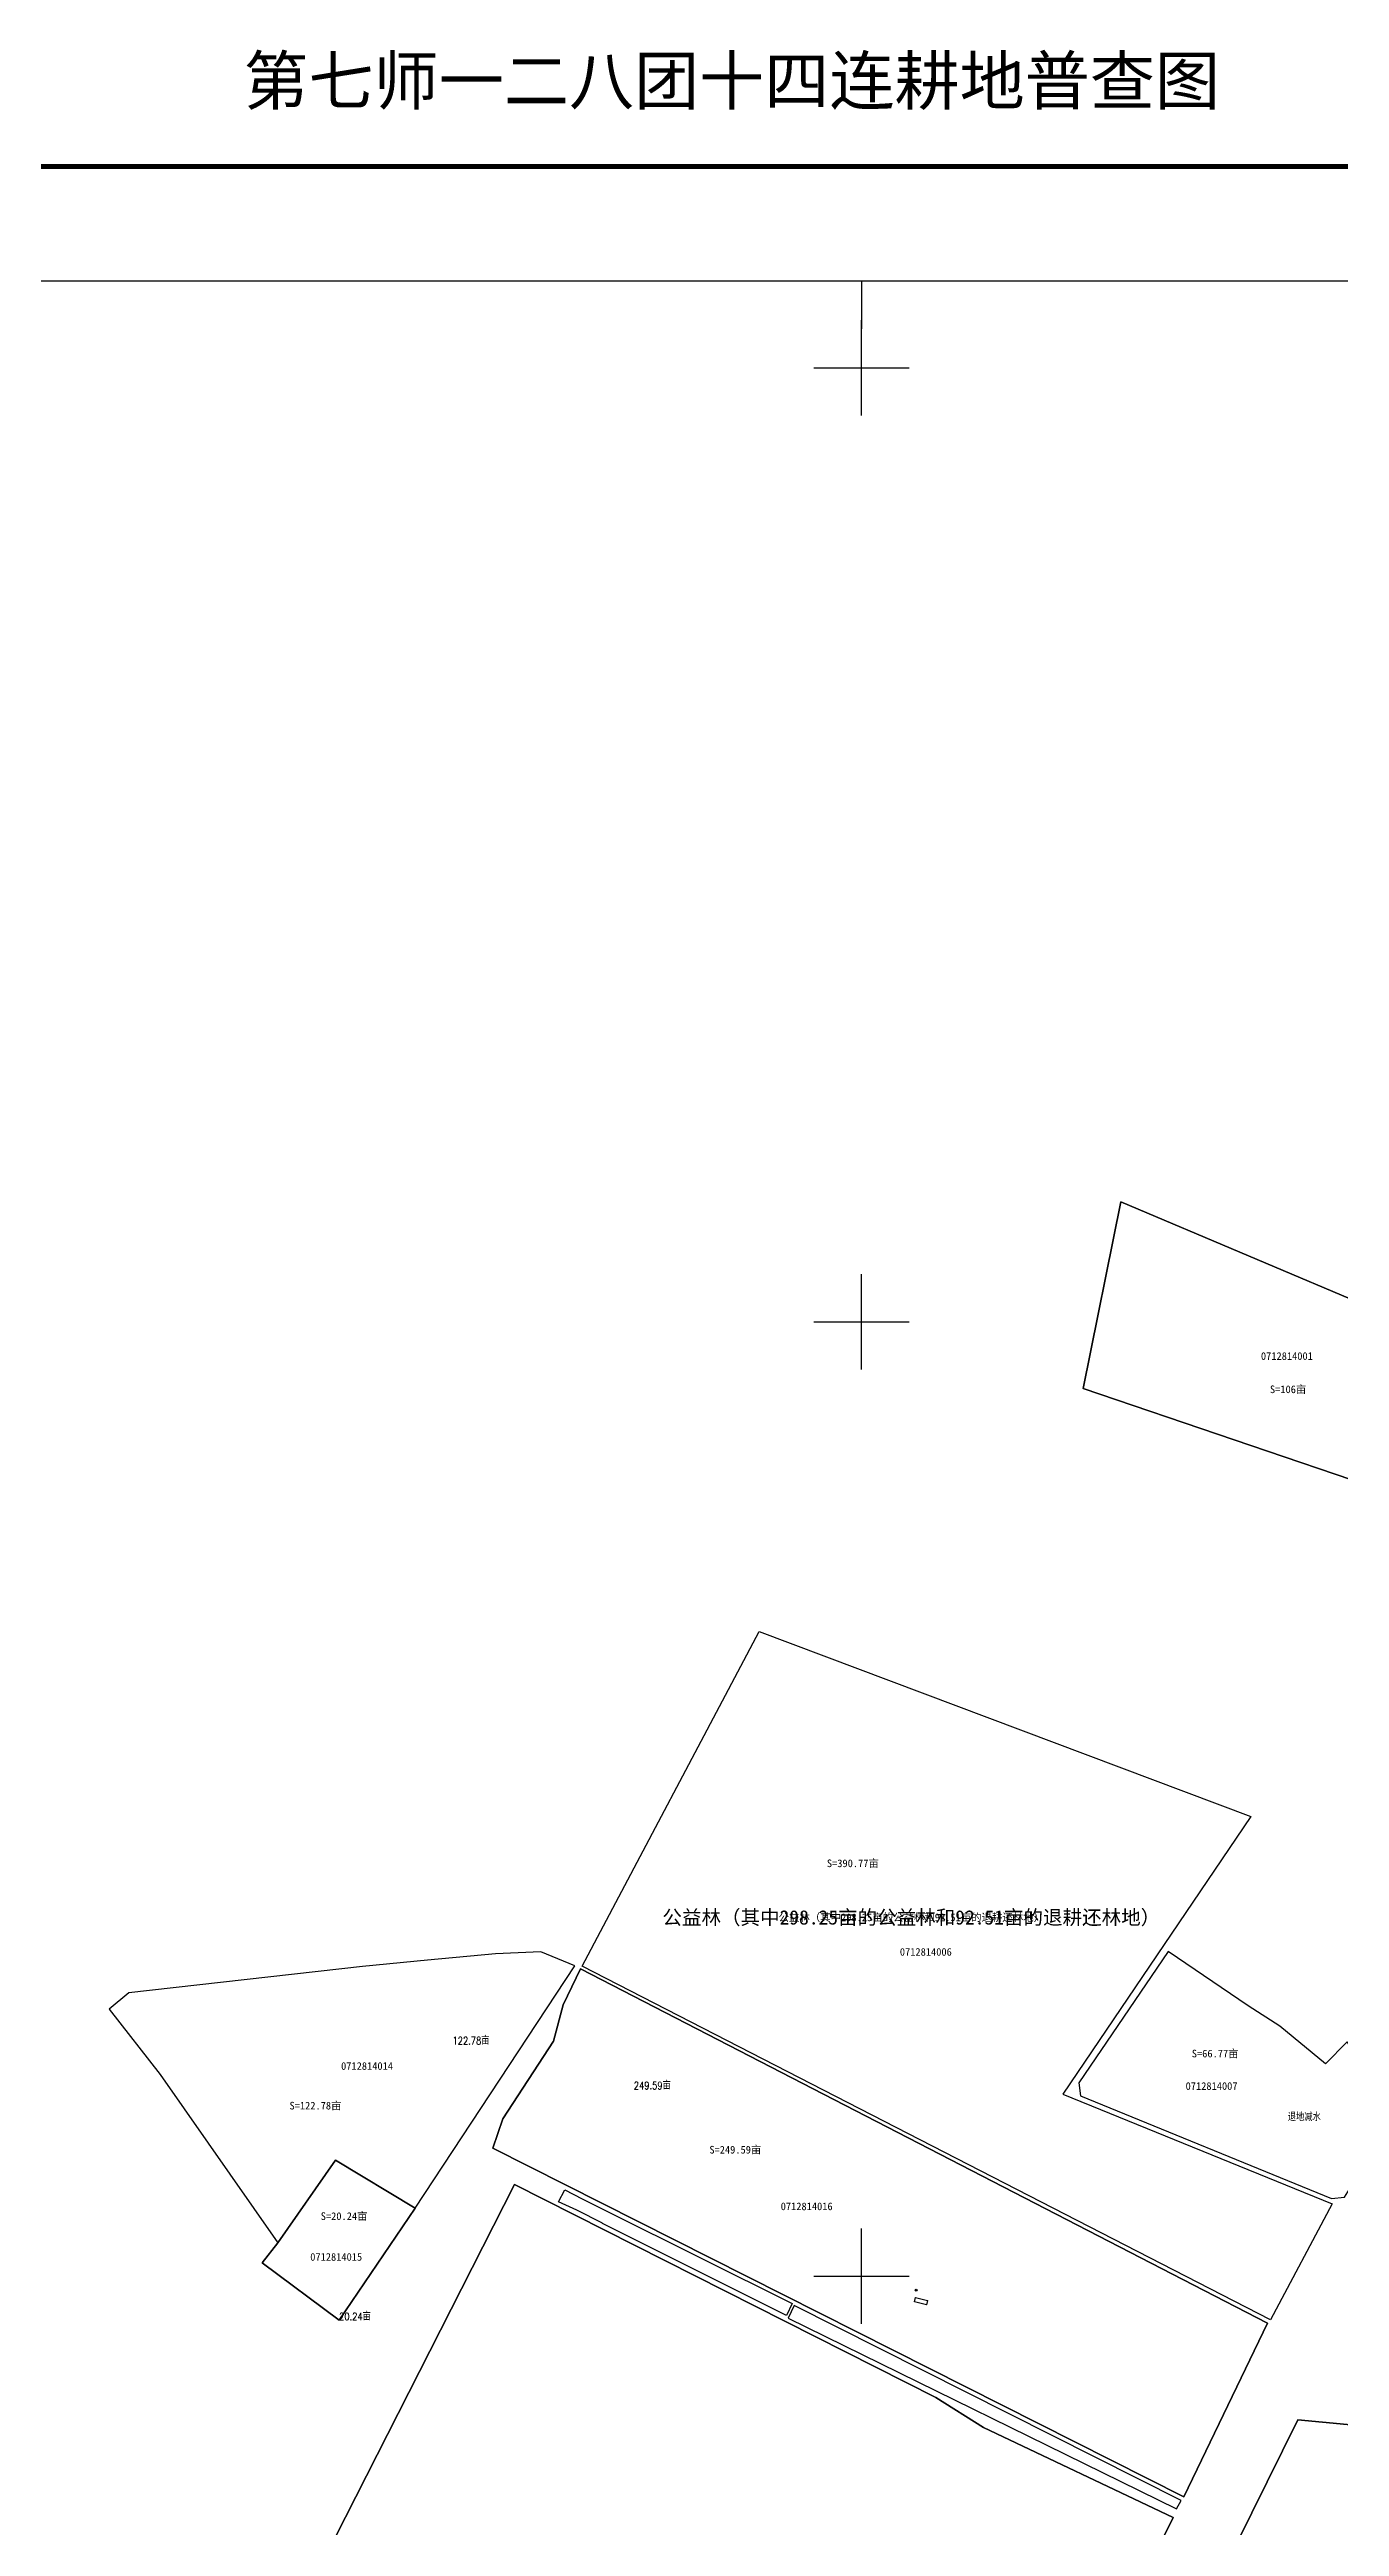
# Model space of a CAD drawing. Extents: x 541673 to 553395, y 4989791 to 4997334.
# Drawn here: x 544149 to 545501, y 4994738 to 4997334 of the extents above; entities that cross this region are included whole.
import ezdxf
from ezdxf.enums import TextEntityAlignment as Align

# ---------------------------------------------------------------- set-up
doc = ezdxf.new("R2010")
doc.units = 0
doc.header["$LTSCALE"] = 10
doc.layers.get('0').update_dxf_attribs({"linetype": 'CONTINUOUS'})
for name, color, linetype in [('GXYZ', 2, 'CONTINUOUS'), ('JMD', 6, 'CONTINUOUS'), ('MJZJ', 4, 'CONTINUOUS'), ('TK', 7, 'CONTINUOUS'), ('地籍号', 7, 'CONTINUOUS'), ('林带', 7, 'CONTINUOUS'), ('注记', 1, 'CONTINUOUS'), ('测地框', 7, 'CONTINUOUS'), ('长期合同', 6, 'CONTINUOUS')]:
    doc.layers.add(name, color=color, linetype=linetype)
doc.styles.add('HZ', font='rs.shx', dxfattribs={"width": 0.8, "bigfont": 'hztxt.shx'})
doc.styles.add('宋体', font='SimSun.ttf')
doc.styles.add('等线体', font='SIMHEI.TTF')

# ---------------------------------------------------------------- blocks, each defined once
blk = doc.blocks.new('gc042')
blk.add_line((-1, 0), (1, 0))
blk.add_circle((0, 0), 1)

msp = doc.modelspace()

# ---------------------------------------------------------------- linework, layer by layer
at = {"layer": 'JMD', "color": 6, "linetype": 'Continuous', "const_width": 1, "flags": 128}
msp.add_lwpolyline([(545068.1, 4994970), (545069.1, 4994974.3), (545056.4, 4994977.4), (545055.4, 4994973.1)], close=True, dxfattribs=at)
at = {"layer": 'TK', "linetype": 'Continuous'}
for p, q in [((545000, 4997091), (545000, 4997041)), ((545000, 4996950), (545000, 4997050)), ((544950, 4997000), (545050, 4997000)), ((545000, 4995950), (545000, 4996050)), ((544950, 4996000), (545050, 4996000)), ((545000, 4994950), (545000, 4995050)), ((544950, 4995000), (545050, 4995000))]:
    msp.add_line(p, q, dxfattribs=at)
at = {"layer": 'TK', "linetype": 'Continuous', "const_width": 5, "flags": 128}
msp.add_lwpolyline([(541744, 4989971), (547984, 4989971), (547984, 4997211), (541744, 4997211)], close=True, dxfattribs=at)
at = {"layer": 'TK', "linetype": 'Continuous', "flags": 128}
msp.add_lwpolyline([(541864, 4990091), (547864, 4990091), (547864, 4997091), (541864, 4997091)], close=True, dxfattribs=at)
at = {"layer": '林带', "color": 3, "linetype": 'Continuous', "flags": 128}
msp.add_lwpolyline([(544892.8, 4995675.4), (545407.8, 4995481.5), (545210.7, 4995190.8), (545492.8, 4995075.6), (545428.5, 4994954), (544707.2, 4995324.9)], close=True, dxfattribs=at)
at = {"layer": '测地框', "color": 7, "linetype": 'Continuous', "flags": 128}
for points in [[(545232.2, 4995930.4), (545271.7, 4996126), (545672.7, 4995956.2), (545644.2, 4995927.7), (545579.6, 4995849.5), (545568.6, 4995837.3), (545548.4, 4995822.7)], [(544699.8, 4995325.2), (544664.1, 4995339.8), (544616.6, 4995337.6), (544545.3, 4995331.2), (544477.3, 4995324.5), (544232.6, 4995296.7), (544211.9, 4995279.8), (544265.4, 4995211.2), (544388.7, 4995034.8), (544449.1, 4995121.6), (544532.5, 4995071.2)], [(545337.6, 4994768.5), (544613.7, 4995133.9), (544624.2, 4995164.7), (544677.2, 4995246.2), (544687.3, 4995284.1), (544705.7, 4995322), (545425.2, 4994950.7)], [(545508.7, 4995245.5), (545485.8, 4995222.6), (545438.1, 4995261.9), (545405, 4995283.1), (545321.1, 4995340.2), (545227.7, 4995202.5), (545229.3, 4995188.9), (545492.1, 4995081.3), (545505.8, 4995082.8), (545518.1, 4995102.1), (545535, 4995124.5), (545545.3, 4995146.8), (545563, 4995170.4)], [(544449.1, 4995121.6), (544532.5, 4995071.2), (544452.7, 4994953.6), (544372.2, 4995013.9), (544388.7, 4995034.8)], [(544636.3, 4995096.1), (545077.7, 4994872.6), (545127.6, 4994841.2), (545326.4, 4994746.9), (545000.3, 4994084), (544692.1, 4994236.1), (544696.4, 4994250.7), (544646.2, 4994272), (544629.3, 4994262), (544293.4, 4994420)], [(544689.1, 4995090.4), (544707.4, 4995080.8), (544734.4, 4995067.3), (544927.4, 4994971.1), (544921.2, 4994958.7), (544728.7, 4995055.1), (544728.6, 4995055.4), (544701.6, 4995068.9), (544682.5, 4995077.9)], [(545334.6, 4994764.9), (544929.5, 4994969.1), (544923.2, 4994955.8), (545329.7, 4994755.9)], [(545457, 4994849.2), (545593.4, 4994836.4), (545595, 4994111.6), (545561.4, 4994085.9), (545055, 4993285.2), (544971.2, 4993336.2), (545399, 4994100.4), (545394.1, 4994105.2), (544966.3, 4993341), (544881.9, 4993410.6), (545250.7, 4994127.6), (545243.5, 4994132.5), (544874.8, 4993415.5), (544768.6, 4993512.4), (544861.1, 4993643.6)]]:
    msp.add_lwpolyline(points, close=True, dxfattribs=at)
at = {"layer": '长期合同', "color": 6, "linetype": 'Continuous', "flags": 128}
for points in [[(545644.2, 4995927.7), (545672.7, 4995956.2), (545271.7, 4996126), (545232.2, 4995930.4), (545548.4, 4995822.7), (545568.6, 4995837.3), (545579.6, 4995849.5)], [(544699.8, 4995325.2), (544664.1, 4995339.8), (544616.6, 4995337.6), (544545.3, 4995331.2), (544477.3, 4995324.5), (544232.6, 4995296.7), (544211.9, 4995279.8), (544265.4, 4995211.2), (544388.7, 4995034.8), (544449.1, 4995121.6), (544532.5, 4995071.2)], [(544705.7, 4995322), (544687.3, 4995284.1), (544677.2, 4995246.2), (544624.2, 4995164.7), (544613.7, 4995133.9), (545337.6, 4994768.5), (545425.2, 4994950.7)], [(544532.5, 4995071.2), (544449.1, 4995121.6), (544388.7, 4995034.8), (544372.2, 4995013.9), (544452.7, 4994953.6)], [(545326.4, 4994746.9), (545127.6, 4994841.2), (545077.7, 4994872.6), (544636.3, 4995096.1), (544293.4, 4994420), (544629.3, 4994262), (544646.2, 4994272), (544696.4, 4994250.7), (544692.1, 4994236.1), (545000.3, 4994084)], [(545056.4, 4994977.4), (545069.1, 4994974.3), (545068.1, 4994970), (545055.4, 4994973.1)], [(545593.4, 4994836.4), (545457, 4994849.2), (544861.1, 4993643.6), (544768.6, 4993512.4), (544874.8, 4993415.5), (545243.5, 4994132.5), (545250.7, 4994127.6), (544881.9, 4993410.6), (544966.3, 4993341), (545394.1, 4994105.2), (545399, 4994100.4), (544971.2, 4993336.2), (545055, 4993285.2), (545561.4, 4994085.9), (545595, 4994111.6)]]:
    msp.add_lwpolyline(points, close=True, dxfattribs=at)
at = {"layer": '长期合同', "color": 2, "linetype": 'Continuous', "flags": 128}
msp.add_lwpolyline([(545563, 4995170.4), (545508.7, 4995245.5), (545485.8, 4995222.6), (545438.1, 4995261.9), (545405, 4995283.1), (545321.1, 4995340.2), (545227.7, 4995202.5), (545229.3, 4995188.9), (545492.1, 4995081.3), (545505.8, 4995082.8), (545518.1, 4995102.1), (545535, 4995124.5), (545545.3, 4995146.8)], close=True, dxfattribs=at)
at = {"layer": '长期合同', "color": 6, "linetype": 'Continuous', "flags": 128}
msp.add_lwpolyline([(545058.3, 4994985.1, -1), (545056.3, 4994985.1, -1)], format="xyb", close=True, dxfattribs=at)

# ---------------------------------------------------------------- block references
at = {"layer": 'GXYZ', "color": 6, "linetype": 'Continuous'}
msp.add_blockref('gc042', (545057.3, 4994985.1), dxfattribs=at)

# ---------------------------------------------------------------- texts
at = {"layer": 'MJZJ', "color": 1, "linetype": 'Continuous', "style": '宋体'}
for s, p in [('S=106亩', (545446.8, 4995929.7)), ('S=390.77亩', (544990.9, 4995432.9)), ('公益林（其中298.25亩的公益林和92.51亩的退耕还林地）', (545052.1, 4995376.2)), ('S=66.77亩', (545370.4, 4995233.5)), ('S=122.78亩', (544428, 4995178.9)), ('S=249.59亩', (544867.8, 4995132.7)), ('S=20.24亩', (544458, 4995063.1))]:
    msp.add_text(s, height=8, dxfattribs=at).set_placement(p, align=Align.MIDDLE)
at = {"layer": 'TK', "linetype": 'Continuous', "style": '等线体'}
msp.add_text('第七师一二八团十四连耕地普查图', height=50, dxfattribs=at).set_placement((544864, 4997261), align=Align.BOTTOM_CENTER)
at = {"layer": '地籍号', "color": 1, "linetype": 'Continuous', "style": '宋体'}
for s, p in [('0712814001', (545445.5, 4995964.2)), ('0712814006', (545067.3, 4995339.7)), ('0712814014', (544482, 4995220.1)), ('0712814007', (545366.6, 4995199.1)), ('0712814016', (544942.5, 4995073)), ('0712814015', (544449.7, 4995020))]:
    msp.add_text(s, height=8, dxfattribs=at).set_placement(p, align=Align.MIDDLE)
at = {"layer": '注记', "color": 0, "linetype": 'Continuous', "style": '宋体'}
msp.add_text('公益林（其中298.25亩的公益林和92.51亩的退耕还林地）', height=15, dxfattribs=at).set_placement((545052.1, 4995376.2), align=Align.MIDDLE)
at = {"layer": '长期合同', "color": 6, "linetype": 'Continuous', "style": 'HZ', "width": 0.8}
for s, p in [('122.78亩', (544571.5, 4995242.7)), ('249.59亩', (544761.4, 4995195.7)), ('退地减水', (545446.5, 4995162.5)), ('20.24亩', (544452.7, 4994953.6))]:
    msp.add_text(s, height=8, dxfattribs=at).set_placement(p)

doc.saveas('drawing.dxf')
